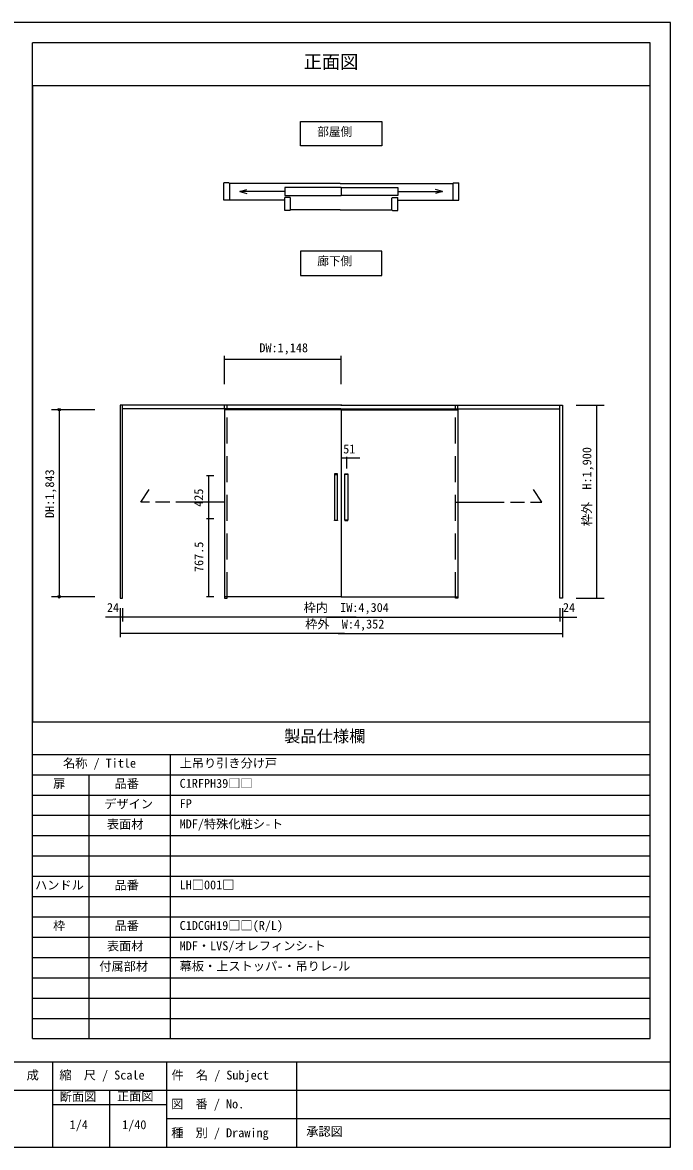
# Model space of a CAD drawing. Units: millimetres on the paper, enlarged 4 times, with parts at other scales. Extents: x -800 to 800, y -554 to 554.
# Drawn here: x 162 to 800, y -554 to 554 of the extents above; entities that cross this region are included whole.
import ezdxf
from ezdxf.enums import TextEntityAlignment as Align

# ---------------------------------------------------------------- set-up
doc = ezdxf.new("R2010")
doc.units = ezdxf.units.MM
doc.header["$LTSCALE"] = 4
doc.header["$PDMODE"] = 32
doc.header["$PDSIZE"] = 2.4
doc.linetypes.add('CHAIN_DOUBLE_DASH', pattern=[23.5, 12, -1.5, 3.5, -1.5, 3.5, -1.5])
doc.linetypes.add('USER2', pattern=[9.525, 6.35, -3.175])
for name, color, linetype, lineweight in [('1-0', 7, 'Continuous', 25), ('1-4_0', 7, 'Continuous', 25), ('3-0', 7, 'Continuous', 25), ('3-4', 7, 'Continuous', 25)]:
    doc.layers.add(name, color=color, linetype=linetype, lineweight=lineweight)
doc.styles.add('ＭＳ ゴシック', font='')
doc.styles.get('ＭＳ ゴシック').set_extended_font_data('MS Gothic')

msp = doc.modelspace()

# ---------------------------------------------------------------- linework, layer by layer
at = {"layer": '1-0'}
for p, q in [((191.895, -470.225), (191.895, -554.225)), ((303.895, -470.225), (303.895, -554.225)), ((431.895, -470.225), (431.895, -554.225)), ((247.895, -498.225), (247.895, -554.225)), ((303.895, -512.225), (191.895, -512.225))]:
    msp.add_line(p, q, dxfattribs=at)
at = {"layer": '1-4_0'}
for p, q in [((780, 534), (172, 534)), ((172, -135), (172, 534)), ((780, -447), (780, 534)), ((172, 492.001), (780, 492.001)), ((172, 492.001), (172, -134.999)), ((172, 492), (780, 492)), ((780, -134.999), (780, 492.001)), ((780, -134.999), (780, 492.001)), ((172, -134.999), (780, -134.999)), ((172, -447), (172, -135)), ((172, -135), (780, -135)), ((172, -167), (780, -167)), ((308, -447), (308, -167)), ((172, -187), (780, -187)), ((228, -447), (228, -187)), ((172, -207), (780, -207)), ((172, -227), (780, -227)), ((172, -247), (780, -247)), ((172, -267), (780, -267)), ((172, -287), (780, -287)), ((172, -307), (780, -307)), ((172, -327), (780, -327)), ((172, -347), (780, -347)), ((172, -367), (780, -367)), ((172, -387), (780, -387)), ((172, -407), (780, -407)), ((172, -427), (780, -427)), ((172, -447), (780, -447)), ((800, -470), (-800, -470)), ((800, -498), (-476, -498)), ((800, -526), (304, -526))]:
    msp.add_line(p, q, dxfattribs=at)
msp.add_lwpolyline([(-800, -554), (800, -554), (800, 554), (-800, 554)], close=True, dxfattribs=at)
at = {"layer": '3-0'}
for p, q in [((361.2, 197.567), (361.2, 225.63)), ((361.2, 222.202), (476, 222.202)), ((476, 197.567), (476, 225.63)), ((233.4, 172.567), (190.687, 172.567)), ((198.405, 172.567), (198.405, -11.733)), ((233.4, 172.567), (199.996, 172.567)), ((260.8, -13.033), (260.8, 176.967)), ((361.2, 176.967), (260.8, 176.967)), ((363.6, 173.367), (260.8, 173.367)), ((363.6, 176.967), (361.2, 176.967)), ((361.2, 173.367), (361.2, -13.033)), ((361.2, 172.567), (361.2, -11.733)), ((476, 172.567), (361.2, 172.567)), ((475.6, 176.967), (363.6, 176.967)), ((475.6, 173.367), (363.6, 173.367)), ((476.4, 176.967), (472.8, 176.967)), ((475.6, 176.967), (479.2, 176.967)), ((475.6, 173.367), (588.4, 173.367)), ((476, 172.567), (590.8, 172.567)), ((476, 172.567), (476, -11.733)), ((476, 172.567), (476, -11.733)), ((476.4, 176.967), (588.4, 176.967)), ((588.4, 176.967), (590.8, 176.967)), ((588.4, 173.367), (691.2, 173.367)), ((590.8, 176.967), (691.2, 176.967)), ((590.8, 173.367), (590.8, -13.033)), ((590.8, 172.567), (590.8, -11.733)), ((691.2, -13.033), (691.2, 176.967)), ((707.288, 176.967), (734.84, 176.967)), ((727.123, 176.967), (727.123, -13.033)), ((476, 126.295), (476, 114.647)), ((476, 126.295), (476, 114.647)), ((476, 125.019), (494.28, 125.019)), ((481.1, 126.295), (481.1, 114.647)), ((350.747, 107.517), (343.51, 107.517)), ((345.215, 107.517), (345.215, 65.017)), ((472.4, 63.817), (472.4, 108.717)), ((479.6, 63.817), (479.6, 108.717)), ((350.747, 65.017), (343.51, 65.017)), ((345.215, 65.017), (345.215, -11.733)), ((233.4, -11.733), (190.687, -11.733)), ((233.4, -11.733), (199.996, -11.733)), ((258.4, -13.033), (260.8, -13.033)), ((350.747, -11.733), (343.51, -11.733)), ((476, -11.733), (361.2, -11.733)), ((361.2, -13.033), (363.6, -13.033)), ((476, -11.733), (590.8, -11.733)), ((590.8, -13.033), (588.4, -13.033)), ((693.6, -13.033), (691.2, -13.033)), ((707.288, -13.033), (734.84, -13.033)), ((490.627, -31.645), (244.078, -31.645)), ((258.4, -23.033), (258.4, -51.402)), ((260.8, -23.033), (260.8, -36.003)), ((461.373, -31.645), (707.922, -31.645)), ((691.2, -23.033), (691.2, -36.003)), ((693.6, -23.033), (693.6, -51.402)), ((479.2, -47.974), (258.4, -47.974)), ((472.8, -47.974), (693.6, -47.974))]:
    msp.add_line(p, q, dxfattribs=at)
at = {"layer": '3-0', "linetype": 'USER2'}
for p, q in [((361.2, 173.367), (361.2, 176.967)), ((363.6, 173.367), (363.6, 176.967)), ((363.6, -13.033), (363.6, 173.367)), ((588.4, 173.367), (588.4, 176.967)), ((588.4, -13.033), (588.4, 173.367)), ((590.8, 173.367), (590.8, 176.967))]:
    msp.add_line(p, q, dxfattribs=at)
at = {"layer": '3-0'}
for points in [[(260.8, 176.967), (258.4, 176.967), (258.4, -13.033)], [(691.2, 176.967), (693.6, 176.967), (693.6, -13.033)], [(469.4, 108.717), (469.4, 63.817), (472.4, 63.817), (472.4, 63.267), (469.4, 63.267), (469.4, 63.817)], [(482.6, 108.717), (482.6, 63.817), (479.6, 63.817), (479.6, 63.267), (482.6, 63.267), (482.6, 63.817)]]:
    msp.add_lwpolyline(points, dxfattribs=at)
for points in [[(472.4, 109.267), (469.4, 109.267), (469.4, 108.717), (472.4, 108.717)], [(479.6, 109.267), (482.6, 109.267), (482.6, 108.717), (479.6, 108.717)]]:
    msp.add_lwpolyline(points, close=True, dxfattribs=at)
at = {"layer": '3-0', "linetype": 'CHAIN_DOUBLE_DASH'}
for points in [[(361.2, 81.453), (278.679, 81.453), (286.913, 93.829)], [(588.4, 81.453), (673.321, 81.453), (665.087, 93.829)]]:
    msp.add_lwpolyline(points, dxfattribs=at)
at = {"layer": '3-0'}
for p in [(198.405, 172.567), (198.405, -11.733)]:
    msp.add_point(p, dxfattribs=at)
at = {"layer": '3-4'}
for p, q in [((360.32, 379.036), (360.32, 396.076)), ((366.08, 395.476), (366.08, 379.036)), ((474.8, 395.356), (366.08, 395.356)), ((376.26, 387.556), (383.215, 389.419)), ((476, 391.516), (420.396, 391.516)), ((420.396, 391.515), (420.396, 383.595)), ((474.8, 395.356), (585.92, 395.356)), ((476, 391.516), (531.604, 391.516)), ((476, 391.516), (476, 383.596)), ((476, 391.516), (476, 383.596)), ((531.604, 391.515), (531.604, 383.595)), ((575.74, 387.556), (568.785, 389.419)), ((585.92, 395.476), (585.92, 379.036)), ((591.68, 379.036), (591.68, 396.076)), ((420.396, 379.036), (360.32, 379.036)), ((376.26, 387.556), (383.215, 385.692)), ((420.396, 387.556), (376.26, 387.556)), ((420.396, 383.596), (476, 383.596)), ((420.396, 368.715), (420.396, 381.675)), ((531.604, 383.596), (476, 383.596)), ((531.604, 387.556), (575.74, 387.556)), ((531.604, 368.715), (531.604, 381.675)), ((531.604, 379.036), (591.68, 379.036)), ((575.74, 387.556), (568.785, 385.692)), ((474.8, 369.436), (426.156, 369.435)), ((474.8, 369.436), (525.844, 369.435)), ((472.8, -47.974), (693.6, -47.974))]:
    msp.add_line(p, q, dxfattribs=at)
for points in [[(436, 456.373), (516, 456.373), (516, 432.373), (436, 432.373)], [(436, 304.899), (516, 304.899), (516, 328.899), (436, 328.899)]]:
    msp.add_lwpolyline(points, close=True, dxfattribs=at)
for points in [[(366.08, 395.476), (365.48, 396.076), (360.32, 396.076)], [(585.92, 395.476), (586.52, 396.076), (591.68, 396.076)], [(426.156, 369.315), (426.156, 381.075), (425.556, 381.675), (420.396, 381.675)], [(525.844, 369.315), (525.844, 381.075), (526.444, 381.675), (531.604, 381.675)], [(426.156, 369.315), (425.556, 368.715), (420.396, 368.715)], [(525.844, 369.315), (526.444, 368.715), (531.604, 368.715)]]:
    msp.add_lwpolyline(points, dxfattribs=at)

# ---------------------------------------------------------------- texts
at = {"layer": '1-0', "style": 'ＭＳ ゴシック'}
for s, p in [('名称 / Title', (202.151, -182.647)), ('扉', (192.381, -202.77)), ('品番', (252.866, -202.77)), ('デザイン', (242.705, -222.77)), ('表面材', (245.352, -242.77)), ('ハンドル', (174.621, -302.77)), ('品番', (252.866, -302.77)), ('枠', (192.381, -342.77)), ('品番', (252.866, -342.77)), ('C1DCGH19□□(R/L)', (316.934, -342.546)), ('表面材', (245.352, -362.77)), ('付属部材', (237.838, -382.77)), ('作\u3000成', (142.361, -489.91)), ('縮\u3000尺 / Scale', (198.569, -489.91)), ('件\u3000名 / Subject', (308.939, -489.919)), ('断面図', (198.913, -511.083)), ('正面図', (255.231, -510.799)), ('図\u3000番 / No.', (308.605, -518.364)), ('1/4', (208.685, -538.803)), ('1/40', (260.3, -538.803)), ('種\u3000別 / Drawing', (308.673, -546.739)), ('承認図', (441.507, -545.463))]:
    msp.add_text(s, height=8.798, dxfattribs=at).set_placement(p, align=Align.BOTTOM_LEFT)
at = {"layer": '1-4_0', "style": 'ＭＳ ゴシック'}
for s, height, p in [('正面図', 13.2, (438.896, 504.791)), ('製品仕様欄', 11.73, (419.758, -158.428)), ('上吊り引き分け戸', 8.798, (316.934, -182.546)), ('C1RFPH39□□', 8.798, (316.934, -202.546)), ('FP', 8.798, (316.934, -222.546)), ('MDF/特殊化粧シ-ト', 8.798, (316.934, -242.546)), ('LH□001□', 8.798, (316.934, -302.546)), ('MDF・LVS/オレフィンシ-ト', 8.798, (316.934, -362.546)), ('幕板・上ストッパ-・吊りレ-ル', 8.798, (316.934, -382.546))]:
    msp.add_text(s, height=height, dxfattribs=at).set_placement(p, align=Align.BOTTOM_LEFT)
at = {"layer": '3-0', "style": 'ＭＳ ゴシック'}
for s, p in [('DW:1,148', (395.404, 226.567)), ('51', (477.916, 126.836)), ('24', (245.395, -29.276)), ('枠内\u3000IW:4,304', (438.947, -29.276)), ('24', (694.173, -29.276)), ('枠外\u3000W:4,352', (440.499, -45.606))]:
    msp.add_text(s, height=8.798, dxfattribs=at).set_placement(p, align=Align.BOTTOM_LEFT)
for s, p in [('枠外\u3000H:1,900', (724.755, 57.855)), ('DH:1,843', (196.036, 65.91)), ('425', (342.66, 76.893)), ('767.5', (342.847, 12.659))]:
    msp.add_text(s, height=8.798, rotation=90, dxfattribs=at).set_placement(p, align=Align.BOTTOM_LEFT)
at = {"layer": '3-4', "style": 'ＭＳ ゴシック'}
for s, p in [('部屋側', (452.367, 439.757)), ('廊下側', (452.367, 312.282))]:
    msp.add_text(s, height=8.379, dxfattribs=at).set_placement(p, align=Align.BOTTOM_LEFT)

doc.saveas('drawing.dxf')
